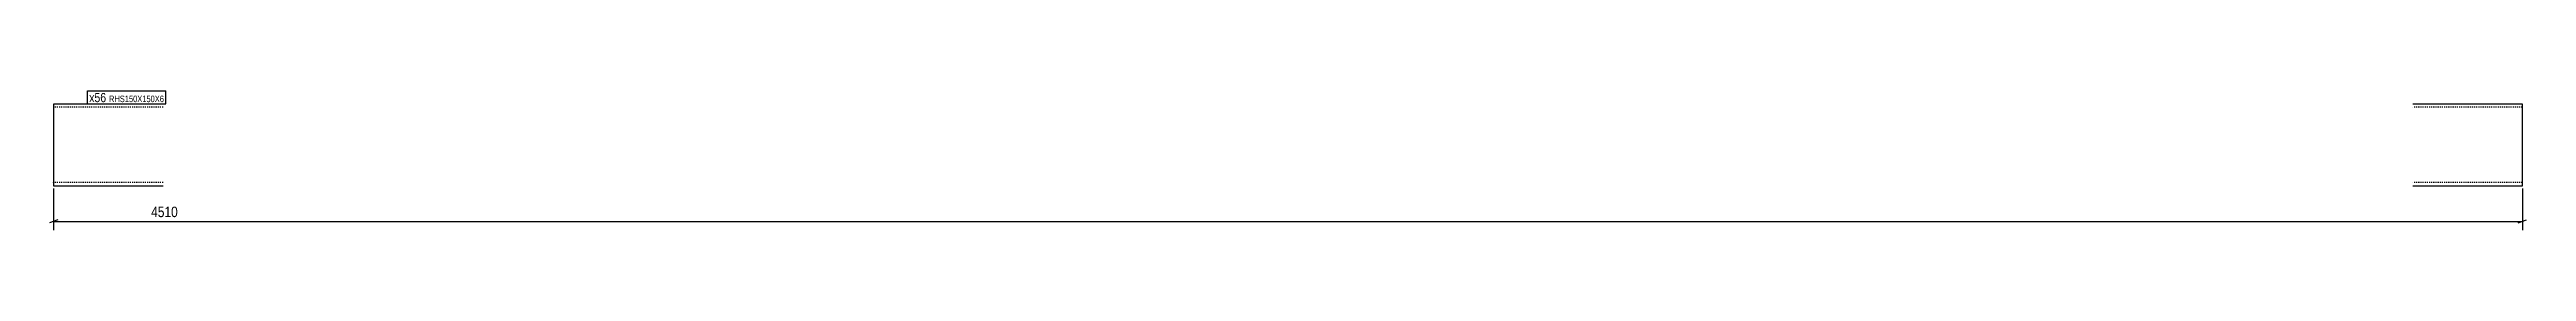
# Model space of a CAD drawing. Header units: millimetres. Extents: x 15 to 4540, y 15 to 270.
import ezdxf

# ---------------------------------------------------------------- set-up
doc = ezdxf.new("R2010")
doc.units = ezdxf.units.MM
doc.linetypes.add('DXK_LINE_DOT2', pattern=[3.9198, 1.9599, -1.9599])
for name, color, linetype in [('MÅLSÆTNING', 7, 'Continuous'), ('STÅL', 7, 'Continuous'), ('TEKST', 7, 'Continuous')]:
    doc.layers.add(name, color=color, linetype=linetype)
doc.styles.add('Arial Narrow', font='ARIALN.TTF', dxfattribs={"height": 0.2})

msp = doc.modelspace()

# ---------------------------------------------------------------- linework, layer by layer
at = {"layer": 'MÅLSÆTNING', "color": 7, "linetype": 'Continuous'}
for p, q in [((22.5, 91), (22.5, 15)), ((4532.5, 91), (4532.5, 15)), ((30, 34), (15, 28)), ((22.5, 31), (4532.5, 31)), ((4525, 28), (4540, 34))]:
    msp.add_line(p, q, dxfattribs=at)
at = {"layer": 'STÅL', "color": 2, "linetype": 'Continuous'}
for p, q in [((222.5, 246), (22.5, 246)), ((22.5, 246), (22.5, 96.9)), ((4532.5, 246), (4332.5, 246)), ((4532.5, 108), (4532.5, 246)), ((22.5, 96.9), (22.5, 96)), ((22.5, 96), (222.5, 96)), ((4332.5, 96), (4532.5, 96)), ((4532.5, 96), (4532.5, 108))]:
    msp.add_line(p, q, dxfattribs=at)
at = {"layer": 'STÅL', "color": 7, "linetype": 'DXK_LINE_DOT2'}
for p, q in [((222.5, 240), (22.5, 240)), ((4532.5, 240), (4332.5, 240)), ((4532.5, 239.5), (4532.5, 240)), ((4532.5, 238.6), (4532.5, 239.5)), ((22.5, 102), (22.5, 102.5)), ((222.5, 102), (22.5, 102)), ((4532.5, 102), (4332.5, 102)), ((4532.5, 102.5), (4532.5, 105.7)), ((4532.5, 102), (4532.5, 102.5))]:
    msp.add_line(p, q, dxfattribs=at)

# ---------------------------------------------------------------- next in the draw order: wipeouts: each hides what was drawn before it
at = {"color": 0}
for points, layer in [([(4358.4, 34.8), (4358.4, 62.7), (196.6, 62.7), (196.6, 34.8)], 'MÅLSÆTNING'), ([(118.4, 249.5), (118.4, 267), (87.5, 267), (87.5, 249.5)], 'TEKST')]:
    msp.add_wipeout(points, dxfattribs=at).dxf.layer = layer

# ---------------------------------------------------------------- next in the draw order: texts
at = {"layer": 'MÅLSÆTNING', "color": 3, "style": 'Arial Narrow'}
msp.add_text('4510', height=19.09, dxfattribs=at).set_placement((200.6, 38.8))

# ---------------------------------------------------------------- next in the draw order: wipeouts: each hides what was drawn before it
at = {"color": 0}
msp.add_wipeout([(118.4, 249.5), (118.4, 267), (87.5, 267), (87.5, 249.5)], dxfattribs=at).dxf.layer = 'TEKST'

# ---------------------------------------------------------------- next in the draw order: linework, layer by layer
at = {"layer": 'TEKST', "color": 7, "linetype": 'Continuous'}
msp.add_line((84.5, 246.5), (84.5, 270), dxfattribs=at)

# ---------------------------------------------------------------- next in the draw order: wipeouts: each hides what was drawn before it
at = {"color": 0}
msp.add_wipeout([(224.2, 249.5), (224.2, 262), (123.7, 262), (123.7, 249.5)], dxfattribs=at).dxf.layer = 'TEKST'

# ---------------------------------------------------------------- next in the draw order: wipeouts: each hides what was drawn before it
msp.add_wipeout([(224.2, 249.5), (224.2, 262), (123.7, 262), (123.7, 249.5)], dxfattribs=at).dxf.layer = 'TEKST'

# ---------------------------------------------------------------- next in the draw order: linework, layer by layer
at = {"layer": 'TEKST', "color": 7, "linetype": 'Continuous'}
for p, q in [((84.5, 270), (227.2, 270)), ((84.5, 246.5), (227.2, 246.5)), ((227.2, 246.5), (227.2, 270))]:
    msp.add_line(p, q, dxfattribs=at)

# ---------------------------------------------------------------- next in the draw order: texts
at = {"layer": 'TEKST', "color": 3, "style": 'Arial Narrow'}
for s, height, p in [('x56', 16.7, (87.5, 249.5)), ('RHS150X150X6', 11.93, (123.7, 249.5))]:
    msp.add_text(s, height=height, dxfattribs=at).set_placement(p)

doc.saveas('drawing.dxf')
